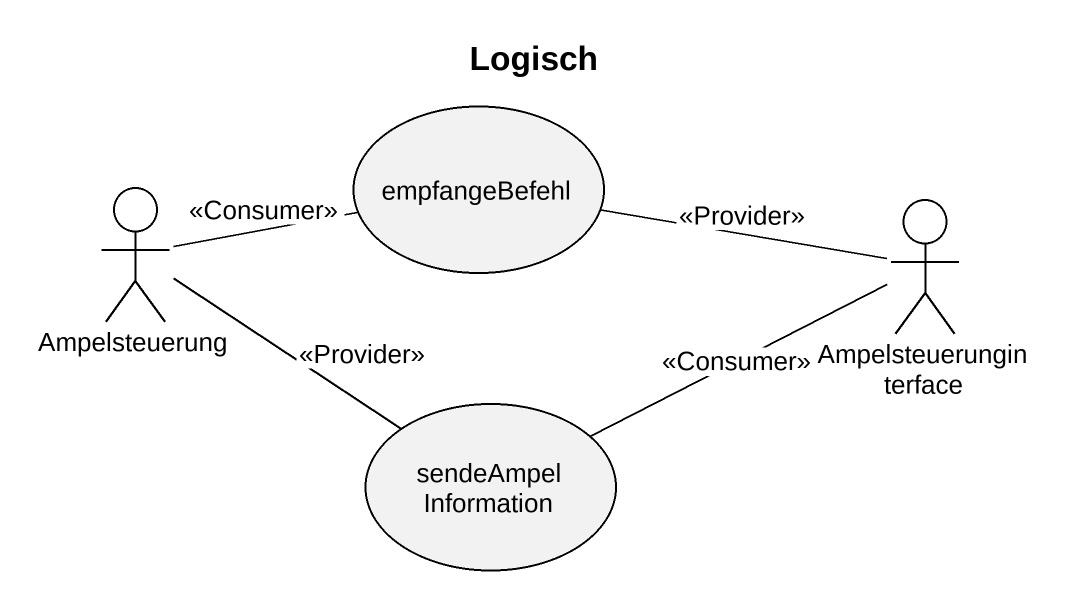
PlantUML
@startuml
title Logisch
usecase empfangeBefehl
actor Ampelsteuerung
actor Ampelsteuerunginterface
usecase sendeAmpelInformation
Ampelsteuerung -right- empfangeBefehl : <<Consumer>>
Ampelsteuerung -right- sendeAmpelInformation : <<Provider>>
Ampelsteuerunginterface -left- empfangeBefehl : <<Provider>>
Ampelsteuerunginterface -left- sendeAmpelInformation : <<Consumer>>
@enduml
